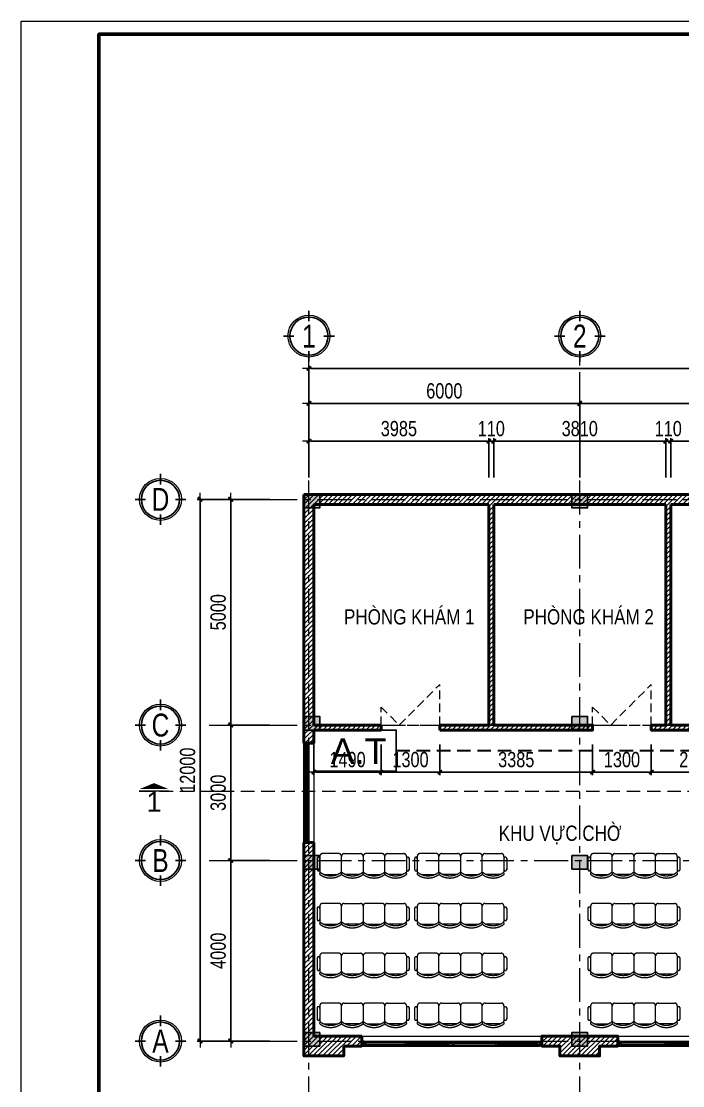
# Model space of a CAD drawing. Header units: millimetres. Extents: x 1109421 to 1726579, y -247837 to 144927.
# Drawn here: x 1636931 to 1651585, y -172402 to -148822 of the extents above; entities that cross this region are included whole.
import ezdxf
from ezdxf.enums import TextEntityAlignment as Align

# ---------------------------------------------------------------- set-up
doc = ezdxf.new("R2010")
doc.units = ezdxf.units.MM
doc.header["$LTSCALE"] = 600
doc.header["$MEASUREMENT"] = 0
for name, pattern in [('00_Hidden', [2.4, 1.6, -0.8]), ('CENTER', [2, 1.25, -0.25, 0.25, -0.25]), ('DASHED', [0.75, 0.5, -0.25]), ('HIDDEN', [0.375, 0.25, -0.125])]:
    doc.linetypes.add(name, pattern=pattern)
doc.layers.get('0').update_dxf_attribs({"lineweight": 0})
doc.layers.get('Defpoints').update_dxf_attribs({"lineweight": 0})
for name, color, linetype, lineweight in [('0.15_Cua', 144, 'Continuous', 15), ('cat1', 30, 'Continuous', 50), ('cat2', 22, 'Continuous', 30), ('dim', 144, 'Continuous', 13), ('hatch1', 136, 'Continuous', 9), ('Khungten_LCDI', 7, 'Continuous', 25), ('LC ISO', 153, 'Continuous', 13), ('LC Khac', 4, 'Continuous', 9), ('LC MANH DUT', 35, 'HIDDEN', 5), ('LC Text1', 3, 'Continuous', 20), ('LC Text2', 7, 'Continuous', 25), ('Noi that', 35, 'Continuous', 9), ('PCCC-ATTOMAT', 3, 'Continuous', 30), ('PCCC-BAO CHAY - DAY', 3, 'DASHED', 35), ('thay1', 63, 'Continuous', 18), ('truc', 76, 'CENTER', 9)]:
    doc.layers.add(name, color=color, linetype=linetype, lineweight=lineweight)
doc.styles.add('chu theo TCVN', font='arial.ttf')
doc.styles.add('EG 1', font='VHAVANB.TTF')
doc.styles.add('HOATBIF', font='hoatbif.shx', dxfattribs={"width": 0.8})
doc.styles.add('Khungten', font='VHAVAN.TTF', dxfattribs={"width": 0.9, "height": 5000})
doc.styles.add('LC 1', font='VHAVANB.TTF')
doc.styles.add('T2', font='VHARIAL.TTF', dxfattribs={"width": 0.8})
doc.styles.add('Tahoma', font='tahoma.ttf')
doc.styles.add('Title', font='VHBLACK.TTF')
doc.dimstyles.new('1-135', dxfattribs={"dimscale": 135, "dimtxt": 2.5, "dimasz": 0.35, "dimexe": 0.5, "dimexo": 0, "dimgap": 0.8, "dimtad": 1, "dimdec": 0, "dimzin": 0, "dimdsep": 46, "dimtxsty": 'HOATBIF', "dimblk1": 'DOT', "dimblk2": 'DOT', "dimsah": 1, "dimcen": -1, "dimdle": 1, "dimclrd": 256, "dimclre": 256, "dimclrt": 4, "dimadec": 3, "dimazin": 2, "dimtfac": 0.333333, "dimtdec": 0, "dimtix": 1, "dimtmove": 2, "dimatfit": 3, "dimldrblk": 'DOT', "dimfxl": 1, "dimtvp": 0.833333, "dimtolj": 1, "dimtzin": 0, "dimarcsym": 0})

# ---------------------------------------------------------------- blocks, each defined once
blk = doc.blocks.new('ATTOMAT TANG')
at = {"layer": 'PCCC-ATTOMAT'}
blk.add_lwpolyline([(0, 2.88), (0, 0), (5.76, 0), (5.76, 2.88)], close=True, dxfattribs=at)
at = {"layer": 'PCCC-ATTOMAT', "style": 'chu theo TCVN'}
blk.add_text('A.T', height=1.8, dxfattribs=at).set_placement((1.179, 0.496))
blk = doc.blocks.new('A$Cb3b0a436')
at = {"layer": 'Defpoints', "color": 0, "lineweight": 0}
blk.add_lwpolyline([(6.98, 0), (6.98, 297), (426.98, 297), (426.98, 0)], close=True, dxfattribs=at)
at = {"layer": 'Khungten_LCDI', "color": 5, "lineweight": 60}
blk.add_lwpolyline([(18.98, 2), (18.98, 295), (424.98, 295), (424.98, 2)], close=True, dxfattribs=at)
at = {"color": 7, "style": 'Khungten', "width": 0.8}
for tag, p in [('REVISION', (413.97, 41.04)), ('NGAYHT', (414.44, 32.41))]:
    blk.add_attdef(tag, text='', height=2, dxfattribs=at).set_placement(p, align=Align.CENTER)
at = {"layer": 'LC Text1', "style": 'Title', "width": 1.485915}
for tag, p, p2 in [('TENBANVE1', (388.11, 59.64), (422.38, 59.64)), ('TENBANVE2', (388.11, 52.88), (422.38, 52.88))]:
    blk.add_attdef(tag, text='', height=2.5, dxfattribs=at).set_placement(p, p2, align=Align.FIT)
at = {"layer": 'LC Text1', "style": 'Title', "width": 0.7}
blk.add_attdef('SOBANVE', text='', height=2.5, dxfattribs=at).set_placement((414.6, 9.54), align=Align.CENTER)
blk = doc.blocks.new('dfdfdffđ')
at = {"layer": 'Noi that', "linetype": '00_Hidden'}
for p, q in [((954197, -6316), (954197, -6571)), ((954257, -6273), (954257, -6613)), ((954677, -6213), (954317, -6213)), ((954737, -6613), (954737, -6273)), ((954737, -6613), (954737, -6273)), ((954797, -6213), (955157, -6213)), ((955217, -6273), (955217, -6613)), ((955217, -6273), (955217, -6613)), ((955637, -6213), (955277, -6213)), ((955697, -6613), (955697, -6273)), ((955697, -6613), (955697, -6273)), ((955757, -6213), (956117, -6213)), ((956177, -6273), (956177, -6613)), ((956237, -6316), (956237, -6571)), ((954348, -6673), (954646, -6673)), ((955126, -6673), (954828, -6673)), ((955308, -6673), (955606, -6673)), ((956086, -6673), (955788, -6673))]:
    blk.add_line(p, q, dxfattribs=at)
for centre, radius, start, end in [((954227, -6324), 31.2, 343.7398, 196.2602), ((954317, -6273), 60, 90, 180), ((954677, -6273), 60, 0, 90), ((954797, -6273), 60, 90, 180), ((955157, -6273), 60, 0, 90), ((955277, -6273), 60, 90, 180), ((955637, -6273), 60, 0, 90), ((955757, -6273), 60, 90, 180), ((956117, -6273), 60, 0, 90), ((956207, -6324), 31.2, 343.7398, 196.2602), ((954227, -6562), 31.2, 163.7398, 16.2602), ((956207, -6562), 31.2, 163.7398, 16.2602), ((954275, -6660), 21.9, 57.9726, 216.6901), ((954317, -6613), 60, 180, 207.5844), ((954497, -6353), 400, 233.1301, 306.8699), ((954497, -6310), 393, 237.5758, 302.4242), ((954720, -6660), 21.9, 323.3099, 122.0274), ((954677, -6613), 60, 332.4156, 0), ((954755, -6660), 21.9, 57.9726, 216.6901), ((954797, -6613), 60, 180, 207.5844), ((954977, -6353), 400, 233.1301, 306.8699), ((954977, -6310), 393, 237.5758, 302.4242), ((955200, -6660), 21.9, 323.3099, 122.0274), ((955157, -6613), 60, 332.4156, 0), ((955235, -6660), 21.9, 57.9726, 216.6901), ((955277, -6613), 60, 180, 207.5844), ((955457, -6353), 400, 233.1301, 306.8699), ((955457, -6310), 393, 237.5758, 302.4242), ((955680, -6660), 21.9, 323.3099, 122.0274), ((955637, -6613), 60, 332.4156, 0), ((955715, -6660), 21.9, 57.9726, 216.6901), ((955757, -6613), 60, 180, 207.5844), ((955937, -6353), 400, 233.1301, 306.8699), ((955937, -6310), 393, 237.5758, 302.4242), ((956160, -6660), 21.9, 323.3099, 122.0274), ((956117, -6613), 60, 332.4156, 0)]:
    blk.add_arc(centre, radius, start, end, dxfattribs=at)
blk = doc.blocks.new('DOT')
at = {"layer": 'dim'}
for p, q in [((-3, 0), (3, 0)), ((-1, -1), (1, 1))]:
    blk.add_line(p, q, dxfattribs=at)
blk.add_lwpolyline([(0.5, 1), (-1, -0.5), (-0.5, -1), (1, 0.5)], close=True, dxfattribs=at)
blk = doc.blocks.new('*D1812')
at = {"layer": 'Defpoints', "color": 0, "transparency": 16777216}
for p in [(1641570, -167413), (1642435, -167413), (1642435, -171413)]:
    blk.add_point(p, dxfattribs=at)
at = {"layer": 'dim', "lineweight": -2, "transparency": 16777216}
for p, q in [((1642435, -167413), (1641503, -167413)), ((1641570, -171365), (1641570, -167460)), ((1642435, -171413), (1641503, -171413))]:
    blk.add_line(p, q, dxfattribs=at)
at = {"layer": 'dim', "lineweight": -2, "transparency": 16777216, "xscale": 47.25, "yscale": 47.25, "zscale": 47.25}
for p, rotation in [((1641570, -167413), 90), ((1641570, -171413), 270)]:
    blk.add_blockref('DOT', p, dxfattribs=dict(at, rotation=rotation))
at = {"layer": 'dim', "color": 4, "transparency": 16777216, "insert": (1641294, -169413), "char_height": 337.5, "attachment_point": 5, "rotation": 90, "style": 'HOATBIF'}
blk.add_mtext('\\A1;4000', dxfattribs=at)
blk = doc.blocks.new('_Dot')
at = {"color": 0, "linetype": 'ByBlock', "lineweight": -2}
blk.add_line((-0.5, 0), (-1, 0), dxfattribs=at)
at = {"color": 0, "linetype": 'ByBlock', "const_width": 0.5}
blk.add_lwpolyline([(-0.25, 0, 1), (0.25, 0, 1)], format="xyb", close=True, dxfattribs=at)
blk = doc.blocks.new('*D1813')
at = {"layer": 'Defpoints', "color": 0, "transparency": 16777216}
for p in [(1640893, -159413), (1642435, -159413), (1642435, -171413)]:
    blk.add_point(p, dxfattribs=at)
at = {"layer": 'dim', "lineweight": -2, "transparency": 16777216}
for p, q in [((1642435, -159413), (1640825, -159413)), ((1640893, -171365), (1640893, -159460)), ((1642435, -171413), (1640825, -171413))]:
    blk.add_line(p, q, dxfattribs=at)
at = {"layer": 'dim', "lineweight": -2, "transparency": 16777216, "xscale": 47.25, "yscale": 47.25, "zscale": 47.25}
for p, rotation in [((1640893, -159413), 90), ((1640893, -171413), 270)]:
    blk.add_blockref('DOT', p, dxfattribs=dict(at, rotation=rotation))
at = {"layer": 'dim', "color": 4, "transparency": 16777216, "insert": (1640616, -165413), "char_height": 337.5, "attachment_point": 5, "rotation": 90, "style": 'HOATBIF'}
blk.add_mtext('\\A1;12000', dxfattribs=at)
blk = doc.blocks.new('KyHieu TrucDinhVi')
at = {"color": 7, "lineweight": 30}
for p, q in [((0, 2.36), (0, 4)), ((-2.36, 0), (-4, 0)), ((2.36, 0), (4, 0)), ((0, -2.36), (0, -4))]:
    blk.add_line(p, q, dxfattribs=at)
blk.add_circle((0, 0), 3.3)
blk.add_circle((0, 0), 3, dxfattribs=at)
at = {"ltscale": 20, "style": 'Tahoma'}
blk.add_attdef('AA', text='', height=3, dxfattribs=at).set_placement((0, 0), align=Align.MIDDLE_CENTER)
blk = doc.blocks.new('*D1814')
at = {"layer": 'Defpoints', "color": 0, "transparency": 16777216}
for p in [(1641570, -164413), (1642435, -164413), (1642435, -167413)]:
    blk.add_point(p, dxfattribs=at)
at = {"layer": 'dim', "lineweight": -2, "transparency": 16777216}
for p, q in [((1642435, -164413), (1641503, -164413)), ((1641570, -167365), (1641570, -164460)), ((1642435, -167413), (1641503, -167413))]:
    blk.add_line(p, q, dxfattribs=at)
at = {"layer": 'dim', "lineweight": -2, "transparency": 16777216, "xscale": 47.25, "yscale": 47.25, "zscale": 47.25}
for p, rotation in [((1641570, -164413), 90), ((1641570, -167413), 270)]:
    blk.add_blockref('DOT', p, dxfattribs=dict(at, rotation=rotation))
at = {"layer": 'dim', "color": 4, "transparency": 16777216, "insert": (1641294, -165913), "char_height": 337.5, "attachment_point": 5, "rotation": 90, "style": 'HOATBIF'}
blk.add_mtext('\\A1;3000', dxfattribs=at)
blk = doc.blocks.new('*D1815')
at = {"layer": 'Defpoints', "color": 0, "transparency": 16777216}
for p in [(1641570, -159413), (1642435, -159413), (1642435, -164413)]:
    blk.add_point(p, dxfattribs=at)
at = {"layer": 'dim', "lineweight": -2, "transparency": 16777216}
for p, q in [((1642435, -159413), (1641503, -159413)), ((1641570, -164365), (1641570, -159460)), ((1642435, -164413), (1641503, -164413))]:
    blk.add_line(p, q, dxfattribs=at)
at = {"layer": 'dim', "lineweight": -2, "transparency": 16777216, "xscale": 47.25, "yscale": 47.25, "zscale": 47.25}
for p, rotation in [((1641570, -159413), 90), ((1641570, -164413), 270)]:
    blk.add_blockref('DOT', p, dxfattribs=dict(at, rotation=rotation))
at = {"layer": 'dim', "color": 4, "transparency": 16777216, "insert": (1641294, -161913), "char_height": 337.5, "attachment_point": 5, "rotation": 90, "style": 'HOATBIF'}
blk.add_mtext('\\A1;5000', dxfattribs=at)
blk = doc.blocks.new('cat11')
at = {"layer": 'LC Khac', "color": 1, "ltscale": 2}
blk.add_line((0, 0), (0, 485), dxfattribs=at)
blk.add_lwpolyline([(-134, 243, 0, 471, 0), (-37, 243, 275, 275, 0)], format="xyseb", dxfattribs=at)
at = {"ltscale": 2, "style": 'LC 1'}
blk.add_attdef('A', text='', height=330, dxfattribs=at).set_placement((179, 243), align=Align.MIDDLE_CENTER)
blk = doc.blocks.new('*U603')
for p, q in [((50, 0), (3940, 0)), ((50, -110), (3940, -110)), ((95, -20), (968, -20)), ((1028, -50), (1935, -50)), ((1028, -80), (1935, -80)), ((2963, -50), (2055, -50)), ((2963, -80), (2055, -80)), ((3895, -20), (3023, -20)), ((3895, -50), (3023, -50))]:
    blk.add_line(p, q)
at = {"color": 8, "lineweight": 5}
for p, q in [((50, -20), (3940, -20)), ((3940, -80), (50, -80)), ((95, -30), (968, -30)), ((95, -40), (968, -40)), ((95, -50), (968, -50)), ((1028, -60), (1935, -60)), ((1028, -70), (1935, -70)), ((2963, -60), (2055, -60)), ((2963, -70), (2055, -70)), ((3895, -30), (3023, -30)), ((3895, -40), (3023, -40))]:
    blk.add_line(p, q, dxfattribs=at)
for points in [[(50, -20), (35, -20), (35, -80), (50, -80), (50, -110), (0, -110), (0, 0), (0, 0), (0, 0), (50, 0), (50, -20), (35, -20)], [(3940, -20), (3955, -20), (3955, -80), (3940, -80), (3940, -110), (3990, -110), (3990, 0), (3990, 0), (3990, 0), (3940, 0), (3940, -20), (3955, -20)], [(95, -40), (95, -50), (35, -50), (35, -20), (95, -20), (95, -30), (85, -30), (85, -40), (95, -40)], [(968, -40), (968, -50), (1028, -50), (1028, -20), (968, -20), (968, -30), (978, -30), (978, -40), (968, -40)], [(1028, -70), (1028, -80), (968, -80), (968, -50), (1028, -50), (1028, -60), (1018, -60), (1018, -70), (1028, -70)], [(968, -50), (968, -80), (983, -80)], [(1935, -70), (1935, -80), (1995, -80), (1995, -50), (1935, -50), (1935, -60), (1945, -60), (1945, -70), (1935, -70)], [(1995, -50), (1995, -80), (1980, -80)], [(1995, -50), (1995, -80), (2010, -80)], [(2055, -70), (2055, -80), (1995, -80), (1995, -50), (2055, -50), (2055, -60), (2045, -60), (2045, -70), (2055, -70)], [(3023, -40), (3023, -50), (2963, -50), (2963, -20), (3023, -20), (3023, -30), (3013, -30), (3013, -40), (3023, -40)], [(2963, -70), (2963, -80), (3023, -80), (3023, -50), (2963, -50), (2963, -60), (2973, -60), (2973, -70), (2963, -70)], [(3023, -50), (3023, -80), (3008, -80)], [(3895, -40), (3895, -50), (3955, -50), (3955, -20), (3895, -20), (3895, -30), (3905, -30), (3905, -40), (3895, -40)]]:
    blk.add_lwpolyline(points)
for centre, start, end in [((94, -32), 14.2151, 83.5658), ((94, -38), 276.4342, 345.7849), ((968, -32), 96.4342, 165.7849), ((968, -38), 194.2151, 263.5658), ((1027, -62), 14.2151, 83.5658), ((1027, -68), 276.4342, 345.7849), ((1936, -62), 96.4342, 165.7849), ((1936, -68), 194.2151, 263.5658), ((2054, -62), 14.2151, 83.5658), ((2054, -68), 276.4342, 345.7849), ((2963, -62), 96.4342, 165.7849), ((2963, -68), 194.2151, 263.5658), ((3022, -32), 14.2151, 83.5658), ((3022, -38), 276.4342, 345.7849), ((3896, -32), 96.4342, 165.7849), ((3896, -38), 194.2151, 263.5658)]:
    blk.add_arc(centre, 8.25, start, end, dxfattribs=at)
blk = doc.blocks.new('*U604')
for p, q in [((50, 0), (4270, 0)), ((50, -110), (4270, -110)), ((95, -20), (1050, -20)), ((1110, -50), (2100, -50)), ((1110, -80), (2100, -80)), ((3210, -50), (2220, -50)), ((3210, -80), (2220, -80)), ((4225, -20), (3270, -20)), ((4225, -50), (3270, -50))]:
    blk.add_line(p, q)
at = {"color": 8, "lineweight": 5}
for p, q in [((50, -20), (4270, -20)), ((4270, -80), (50, -80)), ((95, -30), (1050, -30)), ((95, -40), (1050, -40)), ((95, -50), (1050, -50)), ((1110, -60), (2100, -60)), ((1110, -70), (2100, -70)), ((3210, -60), (2220, -60)), ((3210, -70), (2220, -70)), ((4225, -30), (3270, -30)), ((4225, -40), (3270, -40))]:
    blk.add_line(p, q, dxfattribs=at)
for points in [[(50, -20), (35, -20), (35, -80), (50, -80), (50, -110), (0, -110), (0, 0), (0, 0), (0, 0), (50, 0), (50, -20), (35, -20)], [(4270, -20), (4285, -20), (4285, -80), (4270, -80), (4270, -110), (4320, -110), (4320, 0), (4320, 0), (4320, 0), (4270, 0), (4270, -20), (4285, -20)], [(95, -40), (95, -50), (35, -50), (35, -20), (95, -20), (95, -30), (85, -30), (85, -40), (95, -40)], [(1050, -40), (1050, -50), (1110, -50), (1110, -20), (1050, -20), (1050, -30), (1060, -30), (1060, -40), (1050, -40)], [(1110, -70), (1110, -80), (1050, -80), (1050, -50), (1110, -50), (1110, -60), (1100, -60), (1100, -70), (1110, -70)], [(1050, -50), (1050, -80), (1065, -80)], [(2100, -70), (2100, -80), (2160, -80), (2160, -50), (2100, -50), (2100, -60), (2110, -60), (2110, -70), (2100, -70)], [(2160, -50), (2160, -80), (2145, -80)], [(2160, -50), (2160, -80), (2175, -80)], [(2220, -70), (2220, -80), (2160, -80), (2160, -50), (2220, -50), (2220, -60), (2210, -60), (2210, -70), (2220, -70)], [(3270, -40), (3270, -50), (3210, -50), (3210, -20), (3270, -20), (3270, -30), (3260, -30), (3260, -40), (3270, -40)], [(3210, -70), (3210, -80), (3270, -80), (3270, -50), (3210, -50), (3210, -60), (3220, -60), (3220, -70), (3210, -70)], [(3270, -50), (3270, -80), (3255, -80)], [(4225, -40), (4225, -50), (4285, -50), (4285, -20), (4225, -20), (4225, -30), (4235, -30), (4235, -40), (4225, -40)]]:
    blk.add_lwpolyline(points)
for centre, start, end in [((94, -32), 14.2151, 83.5658), ((94, -38), 276.4342, 345.7849), ((1051, -32), 96.4342, 165.7849), ((1051, -38), 194.2151, 263.5658), ((1109, -62), 14.2151, 83.5658), ((1109, -68), 276.4342, 345.7849), ((2101, -62), 96.4342, 165.7849), ((2101, -68), 194.2151, 263.5658), ((2219, -62), 14.2151, 83.5658), ((2219, -68), 276.4342, 345.7849), ((3211, -62), 96.4342, 165.7849), ((3211, -68), 194.2151, 263.5658), ((3269, -32), 14.2151, 83.5658), ((3269, -38), 276.4342, 345.7849), ((4226, -32), 96.4342, 165.7849), ((4226, -38), 194.2151, 263.5658)]:
    blk.add_arc(centre, 8.25, start, end, dxfattribs=at)
blk = doc.blocks.new('*D1830')
at = {"layer": 'Defpoints', "color": 0, "transparency": 16777216}
for p in [(1649304, -157288), (1643304, -158926), (1649304, -158926)]:
    blk.add_point(p, dxfattribs=at)
at = {"layer": 'dim', "lineweight": -2, "transparency": 16777216}
for p, q in [((1643304, -158926), (1643304, -157221)), ((1649304, -158926), (1649304, -157221)), ((1643351, -157288), (1649257, -157288))]:
    blk.add_line(p, q, dxfattribs=at)
at = {"layer": 'dim', "lineweight": -2, "transparency": 16777216, "xscale": 47.25, "yscale": 47.25, "zscale": 47.25, "rotation": 180}
blk.add_blockref('DOT', (1643304, -157288), dxfattribs=at)
at = {"layer": 'dim', "lineweight": -2, "transparency": 16777216, "xscale": 47.25, "yscale": 47.25, "zscale": 47.25}
blk.add_blockref('DOT', (1649304, -157288), dxfattribs=at)
at = {"layer": 'dim', "color": 4, "transparency": 16777216, "insert": (1646304, -157011), "char_height": 337.5, "attachment_point": 5, "style": 'HOATBIF'}
blk.add_mtext('\\A1;6000', dxfattribs=at)
blk = doc.blocks.new('*D1831')
at = {"layer": 'Defpoints', "color": 0, "transparency": 16777216}
for p in [(1655304, -157288), (1649304, -158926), (1655304, -158926)]:
    blk.add_point(p, dxfattribs=at)
at = {"layer": 'dim', "lineweight": -2, "transparency": 16777216}
for p, q in [((1649304, -158926), (1649304, -157221)), ((1655304, -158926), (1655304, -157221)), ((1649351, -157288), (1655257, -157288))]:
    blk.add_line(p, q, dxfattribs=at)
at = {"layer": 'dim', "lineweight": -2, "transparency": 16777216, "xscale": 47.25, "yscale": 47.25, "zscale": 47.25, "rotation": 180}
blk.add_blockref('DOT', (1649304, -157288), dxfattribs=at)
at = {"layer": 'dim', "lineweight": -2, "transparency": 16777216, "xscale": 47.25, "yscale": 47.25, "zscale": 47.25}
blk.add_blockref('DOT', (1655304, -157288), dxfattribs=at)
at = {"layer": 'dim', "color": 4, "transparency": 16777216, "insert": (1652304, -157011), "char_height": 337.5, "attachment_point": 5, "style": 'HOATBIF'}
blk.add_mtext('\\A1;6000', dxfattribs=at)
blk = doc.blocks.new('*D1852')
at = {"layer": 'Defpoints', "color": 0, "transparency": 16777216}
for p in [(1651319, -158124), (1651319, -158926), (1655194, -158926)]:
    blk.add_point(p, dxfattribs=at)
at = {"layer": 'dim', "lineweight": -2, "transparency": 16777216}
for p, q in [((1651319, -158926), (1651319, -158056)), ((1655147, -158124), (1651366, -158124)), ((1655194, -158926), (1655194, -158056))]:
    blk.add_line(p, q, dxfattribs=at)
at = {"layer": 'dim', "lineweight": -2, "transparency": 16777216, "xscale": 47.25, "yscale": 47.25, "zscale": 47.25, "rotation": 180}
blk.add_blockref('DOT', (1651319, -158124), dxfattribs=at)
at = {"layer": 'dim', "lineweight": -2, "transparency": 16777216, "xscale": 47.25, "yscale": 47.25, "zscale": 47.25}
blk.add_blockref('DOT', (1655194, -158124), dxfattribs=at)
at = {"layer": 'dim', "color": 4, "transparency": 16777216, "insert": (1653257, -157847), "char_height": 337.5, "attachment_point": 5, "style": 'HOATBIF'}
blk.add_mtext('\\A1;3875', dxfattribs=at)
blk = doc.blocks.new('*D1853')
at = {"layer": 'Defpoints', "color": 0, "transparency": 16777216}
for p in [(1651209, -158124), (1651209, -158926), (1651319, -158926)]:
    blk.add_point(p, dxfattribs=at)
at = {"layer": 'dim', "lineweight": -2, "transparency": 16777216}
for p, q in [((1651162, -158124), (1651115, -158124)), ((1651209, -158926), (1651209, -158056)), ((1651319, -158124), (1651209, -158124)), ((1651319, -158926), (1651319, -158056)), ((1651366, -158124), (1651414, -158124))]:
    blk.add_line(p, q, dxfattribs=at)
at = {"layer": 'dim', "lineweight": -2, "transparency": 16777216, "xscale": 47.25, "yscale": 47.25, "zscale": 47.25}
blk.add_blockref('DOT', (1651209, -158124), dxfattribs=at)
at = {"layer": 'dim', "lineweight": -2, "transparency": 16777216, "xscale": 47.25, "yscale": 47.25, "zscale": 47.25, "rotation": 180}
blk.add_blockref('DOT', (1651319, -158124), dxfattribs=at)
at = {"layer": 'dim', "color": 4, "transparency": 16777216, "insert": (1651264, -157847), "char_height": 337.5, "attachment_point": 5, "style": 'HOATBIF'}
blk.add_mtext('\\A1;110', dxfattribs=at)
blk = doc.blocks.new('*D1854')
at = {"layer": 'Defpoints', "color": 0, "transparency": 16777216}
for p in [(1647399, -158124), (1647399, -158926), (1651209, -158926)]:
    blk.add_point(p, dxfattribs=at)
at = {"layer": 'dim', "lineweight": -2, "transparency": 16777216}
for p, q in [((1647399, -158926), (1647399, -158056)), ((1651162, -158124), (1647446, -158124)), ((1651209, -158926), (1651209, -158056))]:
    blk.add_line(p, q, dxfattribs=at)
at = {"layer": 'dim', "lineweight": -2, "transparency": 16777216, "xscale": 47.25, "yscale": 47.25, "zscale": 47.25, "rotation": 180}
blk.add_blockref('DOT', (1647399, -158124), dxfattribs=at)
at = {"layer": 'dim', "lineweight": -2, "transparency": 16777216, "xscale": 47.25, "yscale": 47.25, "zscale": 47.25}
blk.add_blockref('DOT', (1651209, -158124), dxfattribs=at)
at = {"layer": 'dim', "color": 4, "transparency": 16777216, "insert": (1649304, -157847), "char_height": 337.5, "attachment_point": 5, "style": 'HOATBIF'}
blk.add_mtext('\\A1;3810', dxfattribs=at)
blk = doc.blocks.new('*D1855')
at = {"layer": 'Defpoints', "color": 0, "transparency": 16777216}
for p in [(1647289, -158124), (1647289, -158926), (1647399, -158926)]:
    blk.add_point(p, dxfattribs=at)
at = {"layer": 'dim', "lineweight": -2, "transparency": 16777216}
for p, q in [((1647242, -158124), (1647195, -158124)), ((1647289, -158926), (1647289, -158056)), ((1647399, -158124), (1647289, -158124)), ((1647399, -158926), (1647399, -158056)), ((1647446, -158124), (1647494, -158124))]:
    blk.add_line(p, q, dxfattribs=at)
at = {"layer": 'dim', "lineweight": -2, "transparency": 16777216, "xscale": 47.25, "yscale": 47.25, "zscale": 47.25}
blk.add_blockref('DOT', (1647289, -158124), dxfattribs=at)
at = {"layer": 'dim', "lineweight": -2, "transparency": 16777216, "xscale": 47.25, "yscale": 47.25, "zscale": 47.25, "rotation": 180}
blk.add_blockref('DOT', (1647399, -158124), dxfattribs=at)
at = {"layer": 'dim', "color": 4, "transparency": 16777216, "insert": (1647344, -157847), "char_height": 337.5, "attachment_point": 5, "style": 'HOATBIF'}
blk.add_mtext('\\A1;110', dxfattribs=at)
blk = doc.blocks.new('*D1856')
at = {"layer": 'Defpoints', "color": 0, "transparency": 16777216}
for p in [(1643304, -158124), (1643304, -158926), (1647289, -158926)]:
    blk.add_point(p, dxfattribs=at)
at = {"layer": 'dim', "lineweight": -2, "transparency": 16777216}
for p, q in [((1643304, -158926), (1643304, -158056)), ((1647242, -158124), (1643351, -158124)), ((1647289, -158926), (1647289, -158056))]:
    blk.add_line(p, q, dxfattribs=at)
at = {"layer": 'dim', "lineweight": -2, "transparency": 16777216, "xscale": 47.25, "yscale": 47.25, "zscale": 47.25, "rotation": 180}
blk.add_blockref('DOT', (1643304, -158124), dxfattribs=at)
at = {"layer": 'dim', "lineweight": -2, "transparency": 16777216, "xscale": 47.25, "yscale": 47.25, "zscale": 47.25}
blk.add_blockref('DOT', (1647289, -158124), dxfattribs=at)
at = {"layer": 'dim', "color": 4, "transparency": 16777216, "insert": (1645297, -157847), "char_height": 337.5, "attachment_point": 5, "style": 'HOATBIF'}
blk.add_mtext('\\A1;3985', dxfattribs=at)
blk = doc.blocks.new('*D1857')
at = {"layer": 'Defpoints', "color": 0, "transparency": 16777216}
for p in [(1643414, -164844), (1644904, -164844), (1644904, -165456)]:
    blk.add_point(p, dxfattribs=at)
at = {"layer": 'dim', "lineweight": -2, "transparency": 16777216}
for p, q in [((1643414, -164844), (1643414, -165523)), ((1644904, -164844), (1644904, -165523)), ((1643461, -165456), (1644857, -165456))]:
    blk.add_line(p, q, dxfattribs=at)
at = {"layer": 'dim', "lineweight": -2, "transparency": 16777216, "xscale": 47.25, "yscale": 47.25, "zscale": 47.25, "rotation": 180}
blk.add_blockref('DOT', (1643414, -165456), dxfattribs=at)
at = {"layer": 'dim', "lineweight": -2, "transparency": 16777216, "xscale": 47.25, "yscale": 47.25, "zscale": 47.25}
blk.add_blockref('DOT', (1644904, -165456), dxfattribs=at)
at = {"layer": 'dim', "color": 4, "transparency": 16777216, "insert": (1644159, -165179), "char_height": 337.5, "attachment_point": 5, "style": 'HOATBIF'}
blk.add_mtext('\\A1;1490', dxfattribs=at)
blk = doc.blocks.new('*D1858')
at = {"layer": 'Defpoints', "color": 0, "transparency": 16777216}
for p in [(1644904, -164844), (1646204, -164844), (1646204, -165456)]:
    blk.add_point(p, dxfattribs=at)
at = {"layer": 'dim', "lineweight": -2, "transparency": 16777216}
for p, q in [((1644904, -164844), (1644904, -165523)), ((1646204, -164844), (1646204, -165523)), ((1644951, -165456), (1646157, -165456))]:
    blk.add_line(p, q, dxfattribs=at)
at = {"layer": 'dim', "lineweight": -2, "transparency": 16777216, "xscale": 47.25, "yscale": 47.25, "zscale": 47.25, "rotation": 180}
blk.add_blockref('DOT', (1644904, -165456), dxfattribs=at)
at = {"layer": 'dim', "lineweight": -2, "transparency": 16777216, "xscale": 47.25, "yscale": 47.25, "zscale": 47.25}
blk.add_blockref('DOT', (1646204, -165456), dxfattribs=at)
at = {"layer": 'dim', "color": 4, "transparency": 16777216, "insert": (1645554, -165179), "char_height": 337.5, "attachment_point": 5, "style": 'HOATBIF'}
blk.add_mtext('\\A1;1300', dxfattribs=at)
blk = doc.blocks.new('*D1859')
at = {"layer": 'Defpoints', "color": 0, "transparency": 16777216}
for p in [(1646204, -164844), (1649589, -164844), (1649589, -165456)]:
    blk.add_point(p, dxfattribs=at)
at = {"layer": 'dim', "lineweight": -2, "transparency": 16777216}
for p, q in [((1646204, -164844), (1646204, -165523)), ((1649589, -164844), (1649589, -165523)), ((1646251, -165456), (1649542, -165456))]:
    blk.add_line(p, q, dxfattribs=at)
at = {"layer": 'dim', "lineweight": -2, "transparency": 16777216, "xscale": 47.25, "yscale": 47.25, "zscale": 47.25, "rotation": 180}
blk.add_blockref('DOT', (1646204, -165456), dxfattribs=at)
at = {"layer": 'dim', "lineweight": -2, "transparency": 16777216, "xscale": 47.25, "yscale": 47.25, "zscale": 47.25}
blk.add_blockref('DOT', (1649589, -165456), dxfattribs=at)
at = {"layer": 'dim', "color": 4, "transparency": 16777216, "insert": (1647897, -165179), "char_height": 337.5, "attachment_point": 5, "style": 'HOATBIF'}
blk.add_mtext('\\A1;3385', dxfattribs=at)
blk = doc.blocks.new('*D1860')
at = {"layer": 'Defpoints', "color": 0, "transparency": 16777216}
for p in [(1649589, -164844), (1650889, -164844), (1650889, -165456)]:
    blk.add_point(p, dxfattribs=at)
at = {"layer": 'dim', "lineweight": -2, "transparency": 16777216}
for p, q in [((1649589, -164844), (1649589, -165523)), ((1650889, -164844), (1650889, -165523)), ((1649636, -165456), (1650842, -165456))]:
    blk.add_line(p, q, dxfattribs=at)
at = {"layer": 'dim', "lineweight": -2, "transparency": 16777216, "xscale": 47.25, "yscale": 47.25, "zscale": 47.25, "rotation": 180}
blk.add_blockref('DOT', (1649589, -165456), dxfattribs=at)
at = {"layer": 'dim', "lineweight": -2, "transparency": 16777216, "xscale": 47.25, "yscale": 47.25, "zscale": 47.25}
blk.add_blockref('DOT', (1650889, -165456), dxfattribs=at)
at = {"layer": 'dim', "color": 4, "transparency": 16777216, "insert": (1650239, -165179), "char_height": 337.5, "attachment_point": 5, "style": 'HOATBIF'}
blk.add_mtext('\\A1;1300', dxfattribs=at)
blk = doc.blocks.new('*D1861')
at = {"layer": 'Defpoints', "color": 0, "transparency": 16777216}
for p in [(1650889, -164844), (1652929, -164844), (1652929, -165456)]:
    blk.add_point(p, dxfattribs=at)
at = {"layer": 'dim', "lineweight": -2, "transparency": 16777216}
for p, q in [((1650889, -164844), (1650889, -165523)), ((1652929, -164844), (1652929, -165523)), ((1650936, -165456), (1652882, -165456))]:
    blk.add_line(p, q, dxfattribs=at)
at = {"layer": 'dim', "lineweight": -2, "transparency": 16777216, "xscale": 47.25, "yscale": 47.25, "zscale": 47.25, "rotation": 180}
blk.add_blockref('DOT', (1650889, -165456), dxfattribs=at)
at = {"layer": 'dim', "lineweight": -2, "transparency": 16777216, "xscale": 47.25, "yscale": 47.25, "zscale": 47.25}
blk.add_blockref('DOT', (1652929, -165456), dxfattribs=at)
at = {"layer": 'dim', "color": 4, "transparency": 16777216, "insert": (1651909, -165179), "char_height": 337.5, "attachment_point": 5, "style": 'HOATBIF'}
blk.add_mtext('\\A1;2040', dxfattribs=at)
blk = doc.blocks.new('*D1881')
at = {"layer": 'Defpoints', "color": 0, "transparency": 16777216}
for p in [(1685104, -156513), (1643304, -158926), (1685104, -158926)]:
    blk.add_point(p, dxfattribs=at)
at = {"layer": 'dim', "lineweight": -2, "transparency": 16777216}
for p, q in [((1643304, -158926), (1643304, -156446)), ((1643351, -156513), (1685057, -156513)), ((1685104, -158926), (1685104, -156446))]:
    blk.add_line(p, q, dxfattribs=at)
at = {"layer": 'dim', "lineweight": -2, "transparency": 16777216, "xscale": 47.25, "yscale": 47.25, "zscale": 47.25, "rotation": 180}
blk.add_blockref('DOT', (1643304, -156513), dxfattribs=at)
at = {"layer": 'dim', "lineweight": -2, "transparency": 16777216, "xscale": 47.25, "yscale": 47.25, "zscale": 47.25}
blk.add_blockref('DOT', (1685104, -156513), dxfattribs=at)
at = {"layer": 'dim', "color": 4, "transparency": 16777216, "insert": (1665254, -156237), "char_height": 337.5, "attachment_point": 5, "style": 'HOATBIF'}
blk.add_mtext('\\A1;41800', dxfattribs=at)
blk = doc.blocks.new('*U592')
for p, q in [((50, 0), (2151, 0)), ((50, -110), (2151, -110)), ((95, -20), (520, -20)), ((580, -50), (1040, -50)), ((580, -80), (1040, -80)), ((1621, -50), (1160, -50)), ((1621, -80), (1160, -80)), ((2106, -20), (1681, -20)), ((2106, -50), (1681, -50))]:
    blk.add_line(p, q)
at = {"color": 8, "lineweight": 5}
for p, q in [((50, -20), (2151, -20)), ((2151, -80), (50, -80)), ((95, -30), (520, -30)), ((95, -40), (520, -40)), ((95, -50), (520, -50)), ((580, -60), (1040, -60)), ((580, -70), (1040, -70)), ((1621, -60), (1160, -60)), ((1621, -70), (1160, -70)), ((2106, -30), (1681, -30)), ((2106, -40), (1681, -40))]:
    blk.add_line(p, q, dxfattribs=at)
for points in [[(50, -20), (35, -20), (35, -80), (50, -80), (50, -110), (0, -110), (0, 0), (0, 0), (0, 0), (50, 0), (50, -20), (35, -20)], [(2151, -20), (2166, -20), (2166, -80), (2151, -80), (2151, -110), (2201, -110), (2201, 0), (2201, 0), (2201, 0), (2151, 0), (2151, -20), (2166, -20)], [(95, -40), (95, -50), (35, -50), (35, -20), (95, -20), (95, -30), (85, -30), (85, -40), (95, -40)], [(520, -40), (520, -50), (580, -50), (580, -20), (520, -20), (520, -30), (530, -30), (530, -40), (520, -40)], [(580, -70), (580, -80), (520, -80), (520, -50), (580, -50), (580, -60), (570, -60), (570, -70), (580, -70)], [(520, -50), (520, -80), (535, -80)], [(1040, -70), (1040, -80), (1100, -80), (1100, -50), (1040, -50), (1040, -60), (1050, -60), (1050, -70), (1040, -70)], [(1100, -50), (1100, -80), (1085, -80)], [(1100, -50), (1100, -80), (1115, -80)], [(1160, -70), (1160, -80), (1100, -80), (1100, -50), (1160, -50), (1160, -60), (1150, -60), (1150, -70), (1160, -70)], [(1681, -40), (1681, -50), (1621, -50), (1621, -20), (1681, -20), (1681, -30), (1671, -30), (1671, -40), (1681, -40)], [(1621, -70), (1621, -80), (1681, -80), (1681, -50), (1621, -50), (1621, -60), (1631, -60), (1631, -70), (1621, -70)], [(1681, -50), (1681, -80), (1666, -80)], [(2106, -40), (2106, -50), (2166, -50), (2166, -20), (2106, -20), (2106, -30), (2116, -30), (2116, -40), (2106, -40)]]:
    blk.add_lwpolyline(points)
for centre, start, end in [((94, -32), 14.2151, 83.5658), ((94, -38), 276.4342, 345.7849), ((521, -32), 96.4342, 165.7849), ((521, -38), 194.2151, 263.5658), ((579, -62), 14.2151, 83.5658), ((579, -68), 276.4342, 345.7849), ((1041, -62), 96.4342, 165.7849), ((1041, -68), 194.2151, 263.5658), ((1160, -62), 14.2151, 83.5658), ((1160, -68), 276.4342, 345.7849), ((1622, -62), 96.4342, 165.7849), ((1622, -68), 194.2151, 263.5658), ((1680, -32), 14.2151, 83.5658), ((1680, -38), 276.4342, 345.7849), ((2107, -32), 96.4342, 165.7849), ((2107, -38), 194.2151, 263.5658)]:
    blk.add_arc(centre, 8.25, start, end, dxfattribs=at)
blk = doc.blocks.new('COT BT')
at = {"layer": 'cat2', "ltscale": 2}
h = blk.add_hatch(color=256, dxfattribs=at)
h.dxf.hatch_style = 1
h.paths.add_polyline_path([(240, 190), (-110, 190), (-110, -110), (240, -110)])
blk.add_lwpolyline([(-110, 190), (240, 190), (240, -110), (-110, -110)], close=True, dxfattribs=at)

msp = doc.modelspace()

# ---------------------------------------------------------------- hatches: boundary and pattern name
at = {"layer": 'hatch1'}
h = msp.add_hatch(dxfattribs=at)
h.set_pattern_fill('ANSI31', color=256, scale=600)
h.set_pattern_definition([(45, (-379140.31, -175305.75), (-53.0330086, 53.0330086), [])])
h.paths.add_polyline_path([(1644074.2, -171522.7), (1644474.2, -171522.7), (1644474.2, -171302.7), (1644074.2, -171302.7), (1643414.2, -171302.7), (1643414.2, -167012.7), (1643194.2, -167012.7), (1643194.2, -171522.7), (1643194.2, -171742.7), (1644074.2, -171742.7)], flags=17)
h.paths.add_polyline_path([(1649744.2, -171522.7), (1650144.2, -171522.7), (1650144.2, -171302.7), (1649744.2, -171302.7), (1648864.2, -171302.7), (1648464.2, -171302.7), (1648464.2, -171522.7), (1648864.2, -171522.7), (1648864.2, -171742.7), (1649744.2, -171742.7)], flags=17)
h.paths.add_polyline_path([(1656144.2, -171302.7), (1655744.2, -171302.7), (1654864.2, -171302.7), (1654464.2, -171302.7), (1654464.2, -171522.7), (1654864.2, -171522.7), (1654864.2, -171742.7), (1655744.2, -171742.7), (1655744.2, -171522.7), (1656144.2, -171522.7)], flags=17)
h.paths.add_polyline_path([(1660464.2, -171302.7), (1660134.2, -171302.7), (1660134.2, -167302.7), (1659914.2, -167302.7), (1659914.2, -171302.7), (1659584.2, -171302.7), (1659184.2, -171302.7), (1659184.2, -171522.7), (1659584.2, -171522.7), (1659584.2, -171742.7), (1660464.2, -171742.7), (1660464.2, -171522.7)], flags=17)
h.paths.add_polyline_path([(1663144.2, -171302.7), (1662264.2, -171302.7), (1662264.2, -171522.7), (1662264.2, -171742.7), (1663144.2, -171742.7)], flags=17)
h.paths.add_polyline_path([(1668744.2, -171302.7), (1668344.2, -171302.7), (1667464.2, -171302.7), (1667464.2, -171522.7), (1667464.2, -171742.7), (1668344.2, -171742.7), (1668344.2, -171522.7), (1668744.2, -171522.7)], flags=17)
h.paths.add_polyline_path([(1674744.2, -171302.7), (1674344.2, -171302.7), (1673464.2, -171302.7), (1673064.2, -171302.7), (1673064.2, -171522.7), (1673464.2, -171522.7), (1673464.2, -171742.7), (1674344.2, -171742.7), (1674344.2, -171522.7), (1674744.2, -171522.7)], flags=17)
h.paths.add_polyline_path([(1680929.2, -171302.7), (1679904.2, -171302.7), (1679904.2, -168652.7), (1679794.2, -168652.7), (1679794.2, -171302.7), (1679329.2, -171302.7), (1679329.2, -171522.7), (1679729.2, -171522.7), (1679729.2, -171962.7), (1680929.2, -171962.7)])
h.paths.add_polyline_path([(1680703.7, -171522.7), (1680703.7, -171742.7), (1679943.7, -171742.7), (1679943.7, -171522.7)], flags=16)
h.paths.add_polyline_path([(1682734.2, -166162.7), (1682514.2, -166162.7), (1682514.2, -167302.7), (1679794.2, -167302.7), (1679794.2, -167652.7), (1679904.2, -167652.7), (1679904.2, -167522.7), (1684994.2, -167522.7), (1684994.2, -171302.7), (1684014.2, -171302.7), (1684014.2, -171962.7), (1685214.2, -171962.7), (1685214.2, -171302.7), (1685214.2, -159302.7), (1643194.2, -159302.7), (1643194.2, -164812.7), (1643414.2, -164812.7), (1643414.2, -164522.7), (1644904.2, -164522.7), (1644904.2, -164412.7), (1643414.2, -164412.7), (1643414.2, -159522.7), (1647289.2, -159522.7), (1647289.2, -164412.7), (1646204.2, -164412.7), (1646204.2, -164522.7), (1647289.2, -164522.7), (1647399.2, -164522.7), (1649589.2, -164522.7), (1649589.2, -164412.7), (1647399.2, -164412.7), (1647399.2, -159522.7), (1651209.2, -159522.7), (1651209.2, -164412.7), (1650889.2, -164412.7), (1650889.2, -164522.7), (1651209.2, -164522.7), (1651319.2, -164522.7), (1652929.2, -164522.7), (1652929.2, -164412.7), (1651319.2, -164412.7), (1651319.2, -159522.7), (1655194.2, -159522.7), (1655194.2, -164412.7), (1654229.2, -164412.7), (1654229.2, -164522.7), (1658694.2, -164522.7), (1658694.2, -164412.7), (1655414.2, -164412.7), (1655414.2, -159522.7), (1659914.2, -159522.7), (1659914.2, -164412.7), (1659694.2, -164412.7), (1659694.2, -164522.7), (1660536, -164522.7), (1660756, -164302.7), (1660134.2, -164302.7), (1660134.2, -159522.7), (1662594.2, -159522.7), (1662594.2, -164302.7), (1661916, -164302.7), (1662136, -164522.7), (1662814.2, -164522.7), (1665024.2, -164522.7), (1665024.2, -164412.7), (1662814.2, -164412.7), (1662814.2, -159522.7), (1667794.2, -159522.7), (1667794.2, -164412.7), (1666324.2, -164412.7), (1666324.2, -164522.7), (1669624.2, -164522.7), (1669624.2, -164412.7), (1668014.2, -164412.7), (1668014.2, -159522.7), (1672414.2, -159522.7), (1672414.2, -164412.7), (1670924.2, -164412.7), (1670924.2, -164522.7), (1674124.2, -164522.7), (1674124.2, -164412.7), (1672524.2, -164412.7), (1672524.2, -159522.7), (1677074.2, -159522.7), (1677074.2, -164412.7), (1675424.2, -164412.7), (1675424.2, -164522.7), (1677074.2, -164522.7), (1678674.2, -164522.7), (1678674.2, -164302.7), (1677294.2, -164302.7), (1677294.2, -159522.7), (1679794.2, -159522.7), (1679794.2, -164302.7), (1679574.2, -164302.7), (1679574.2, -164522.7), (1680234.2, -164522.7), (1680234.2, -164302.7), (1680014.2, -164302.7), (1680014.2, -159522.7), (1682514.2, -159522.7), (1682514.2, -164302.7), (1681134.2, -164302.7), (1681134.2, -164522.7), (1682514.2, -164522.7), (1682514.2, -165262.7), (1682734.2, -165262.7), (1682734.2, -159522.7), (1684994.2, -159522.7), (1684994.2, -167302.7), (1682734.2, -167302.7)])
h.paths.add_polyline_path([(1684234.2, -171522.7), (1684994.2, -171522.7), (1684994.2, -171742.7), (1684234.2, -171742.7)], flags=16)

# ---------------------------------------------------------------- linework, layer by layer
at = {"layer": 'cat1'}
for p, q in [((1643194.2, -159302.7), (1685214.2, -159302.7)), ((1643194.2, -164812.7), (1643194.2, -159302.7)), ((1643414.2, -159522.7), (1647289.2, -159522.7)), ((1643414.2, -164412.7), (1643414.2, -159522.7)), ((1647289.2, -164412.7), (1647289.2, -159522.7)), ((1647399.2, -159522.7), (1651209.2, -159522.7)), ((1651319.2, -159522.7), (1655194.2, -159522.7)), ((1643414.2, -164412.7), (1644904.2, -164412.7)), ((1643414.2, -164812.7), (1643414.2, -164522.7)), ((1644904.2, -164522.7), (1643414.2, -164522.7)), ((1644904.2, -164412.7), (1644904.2, -164522.7)), ((1646204.2, -164522.7), (1646204.2, -164412.7)), ((1646204.2, -164412.7), (1647289.2, -164412.7)), ((1647289.2, -164522.7), (1646204.2, -164522.7)), ((1643194.2, -164812.7), (1643414.2, -164812.7)), ((1643194.2, -171522.7), (1643194.2, -167012.7)), ((1643194.2, -167012.7), (1643414.2, -167012.7)), ((1643414.2, -171302.7), (1643414.2, -167012.7)), ((1644074.2, -171302.7), (1643414.2, -171302.7)), ((1644074.2, -171302.7), (1644474.2, -171302.7)), ((1644474.2, -171302.7), (1644474.2, -171522.7)), ((1644474.2, -171522.7), (1644074.2, -171522.7))]:
    msp.add_line(p, q, dxfattribs=at)
for points in [[(1647399.2, -159522.7), (1647399.2, -164412.7)], [(1651209.2, -164412.7), (1651209.2, -159522.7)], [(1651319.2, -159522.7), (1651319.2, -164412.7)], [(1647399.2, -164522.7), (1647289.2, -164522.7)], [(1647399.2, -164412.7), (1649589.2, -164412.7), (1649589.2, -164522.7), (1647399.2, -164522.7)], [(1651209.2, -164522.7), (1650889.2, -164522.7), (1650889.2, -164412.7), (1651209.2, -164412.7)], [(1651319.2, -164522.7), (1651209.2, -164522.7)], [(1651319.2, -164412.7), (1652929.2, -164412.7), (1652929.2, -164522.7), (1651319.2, -164522.7)], [(1648864.2, -171302.7), (1649744.2, -171302.7), (1650144.2, -171302.7), (1650144.2, -171522.7), (1649744.2, -171522.7), (1649744.2, -171742.7), (1648864.2, -171742.7), (1648864.2, -171522.7), (1648464.2, -171522.7), (1648464.2, -171302.7), (1648864.2, -171302.7)], [(1643194.2, -171522.7), (1643194.2, -171742.7), (1644074.2, -171742.7), (1644074.2, -171522.7)]]:
    msp.add_lwpolyline(points, dxfattribs=at)
at = {"layer": 'LC MANH DUT', "ltscale": 2}
msp.add_line((1639544.8, -165879), (1688200.9, -165879), dxfattribs=at)
at = {"layer": 'Noi that', "linetype": '00_Hidden', "ltscale": 0.2}
for p, q in [((1645304.2, -164412.7), (1646204.2, -163512.7)), ((1646204.2, -164412.7), (1646204.2, -163512.7)), ((1649989.2, -164412.7), (1650889.2, -163512.7)), ((1650889.2, -164412.7), (1650889.2, -163512.7)), ((1644904.2, -164412.7), (1644904.2, -164012.7)), ((1644904.2, -164012.7), (1645304.2, -164412.7)), ((1649589.2, -164412.7), (1649589.2, -164012.7)), ((1649589.2, -164012.7), (1649989.2, -164412.7)), ((1644904.2, -164412.7), (1646204.2, -164412.7)), ((1649589.2, -164412.7), (1650889.2, -164412.7))]:
    msp.add_line(p, q, dxfattribs=at)
at = {"layer": 'PCCC-BAO CHAY - DAY'}
msp.add_lwpolyline([(1645236.7, -164978.3), (1679168.8, -164978.3), (1679168.8, -167215)], dxfattribs=at)
at = {"layer": 'thay1'}
for points in [[(1643194.2, -164812.7), (1643414.2, -164812.7), (1643414.2, -167012.7), (1643194.2, -167012.7)], [(1643304.2, -167012.7), (1643304.2, -167012.7), (1643304.2, -164812.7), (1643304.2, -164812.7)], [(1644474.2, -171302.7), (1648464.2, -171302.7), (1648464.2, -171522.7), (1644474.2, -171522.7)], [(1650144.2, -171302.7), (1654464.2, -171302.7), (1654464.2, -171522.7), (1650144.2, -171522.7)]]:
    msp.add_lwpolyline(points, close=True, dxfattribs=at)
at = {"layer": 'truc'}
for p, q in [((1643304.2, -176545), (1643304.2, -156359.2)), ((1649304.2, -176545), (1649304.2, -156359.2)), ((1641096.9, -159412.7), (1688067.6, -159412.7)), ((1641096.9, -164412.7), (1688067.6, -164412.7)), ((1641096.9, -167412.7), (1688067.6, -167412.7)), ((1641096.9, -171412.7), (1688067.6, -171412.7))]:
    msp.add_line(p, q, dxfattribs=at)

# ---------------------------------------------------------------- block references
at = {"xscale": 143.35021493995, "yscale": 143.35021493995, "zscale": 143.35021493995}
msp.add_blockref('A$Cb3b0a436', (1635929.9, -191396.9), dxfattribs=at)
at = {"layer": '0.15_Cua', "xscale": -1}
for name, p, rotation in [('*U592', (1643194.2, -164812.7), 90), ('*U603', (1644474.2, -171522.7), 180), ('*U604', (1650144.2, -171522.7), 180)]:
    msp.add_blockref(name, p, dxfattribs=dict(at, rotation=rotation))
at = {"layer": 'cat1'}
for name, p in [('COT BT', (1643304.2, -159492.7)), ('COT BT', (1649239.2, -159492.7)), ('COT BT', (1643304.2, -164412.7)), ('COT BT', (1649239.2, -164412.7)), ('dfdfdffđ', (689287.9, -161047.6)), ('dfdfdffđ', (691447.9, -161047.6)), ('dfdfdffđ', (695287.9, -161047.6)), ('dfdfdffđ', (689287.9, -162151.1)), ('dfdfdffđ', (691447.9, -162151.1)), ('dfdfdffđ', (695287.9, -162151.1)), ('dfdfdffđ', (689287.9, -163254.5)), ('dfdfdffđ', (691447.9, -163254.5)), ('dfdfdffđ', (695287.9, -163254.5)), ('dfdfdffđ', (689287.9, -164358)), ('dfdfdffđ', (691447.9, -164358)), ('dfdfdffđ', (695287.9, -164358)), ('COT BT', (1643304.2, -171415.1)), ('COT BT', (1649239.2, -171415.1))]:
    msp.add_blockref(name, p, dxfattribs=at)
at = {"layer": 'cat1', "rotation": 180}
for p in [(1643434.2, -167412.7), (1649369.2, -167412.7)]:
    msp.add_blockref('COT BT', p, dxfattribs=at)
at = {"layer": 'LC ISO'}
ref = msp.add_blockref('KyHieu TrucDinhVi', (1643304.2, -155795.9), dxfattribs=dict(at, xscale=140.8352653944289, yscale=140.8352653944289, zscale=140.8352653944289))
ref.add_attrib('AA', '1', dxfattribs={"layer": '0', "ltscale": 20, "height": 507, "style": 'EG 1', "width": 0.8}).set_placement((1643304.2, -155795.9), align=Align.MIDDLE_CENTER)
ref = msp.add_blockref('KyHieu TrucDinhVi', (1649304.2, -155795.9), dxfattribs=dict(at, xscale=140.8352653944289, yscale=140.8352653944289, zscale=140.8352653944289))
ref.add_attrib('AA', '2', dxfattribs={"layer": '0', "ltscale": 20, "height": 507, "style": 'EG 1', "width": 0.8}).set_placement((1649304.2, -155795.9), align=Align.MIDDLE_CENTER)
ref = msp.add_blockref('KyHieu TrucDinhVi', (1640014.7, -159412.7), dxfattribs=dict(at, xscale=140.8352653944289, yscale=140.8352653944289, zscale=140.8352653944289))
ref.add_attrib('AA', 'd', dxfattribs={"layer": '0', "ltscale": 20, "height": 507, "style": 'EG 1', "width": 0.8}).set_placement((1640014.7, -159412.7), align=Align.MIDDLE_CENTER)
ref = msp.add_blockref('KyHieu TrucDinhVi', (1640014.7, -164412.7), dxfattribs=dict(at, xscale=140.8352653944289, yscale=140.8352653944289, zscale=140.8352653944289))
ref.add_attrib('AA', 'c', dxfattribs={"layer": '0', "ltscale": 20, "height": 507, "style": 'EG 1', "width": 0.8}).set_placement((1640014.7, -164412.7), align=Align.MIDDLE_CENTER)
ref = msp.add_blockref('KyHieu TrucDinhVi', (1640014.7, -167412.7), dxfattribs=dict(at, xscale=140.8352653944289, yscale=140.8352653944289, zscale=140.8352653944289))
ref.add_attrib('AA', 'b', dxfattribs={"layer": '0', "ltscale": 20, "height": 507, "style": 'EG 1', "width": 0.8}).set_placement((1640014.7, -167412.7), align=Align.MIDDLE_CENTER)
ref = msp.add_blockref('KyHieu TrucDinhVi', (1640014.7, -171412.7), dxfattribs=dict(at, xscale=140.8352653944289, yscale=140.8352653944289, zscale=140.8352653944289))
ref.add_attrib('AA', 'a', dxfattribs={"layer": '0', "ltscale": 20, "height": 507, "style": 'EG 1', "width": 0.8}).set_placement((1640014.7, -171412.7), align=Align.MIDDLE_CENTER)
at = {"layer": 'PCCC-ATTOMAT', "xscale": 316.4062499991505, "yscale": 316.4062499991505, "zscale": 316.4062499991505}
msp.add_blockref('ATTOMAT TANG', (1643414.2, -165434), dxfattribs=at)
at = {"layer": 'thay1'}
ref = msp.add_blockref('cat11', (1640200.2, -165879), dxfattribs=dict(at, xscale=1.35, yscale=-1.35, zscale=1.35, rotation=270))
ref.add_attrib('A', '1', dxfattribs={"layer": '0', "ltscale": 2, "height": 445.5, "style": 'LC 1'}).set_placement((1639872.5, -166111.5), align=Align.MIDDLE_CENTER)

# ---------------------------------------------------------------- texts
at = {"layer": 'LC Text2', "style": 'T2', "width": 0.8}
for s, p in [('phßng kh¸m 1', (1644081.4, -162184.3)), ('phßng kh¸m 2', (1648054.3, -162184.3)), ('khu vùc chê', (1647509.4, -166977.4))]:
    msp.add_text(s, height=337.5, dxfattribs=at).set_placement(p)

# ---------------------------------------------------------------- dimensions: what is measured, and where the dimension line sits
at = {"layer": 'dim'}
dim = msp.add_linear_dim(base=(1685104.2, -156513.5), p1=(1643304.2, -158925.9), p2=(1685104.2, -158925.9), dimstyle='1-135', dxfattribs=at)
dim.commit()
dim.dimension.update_dxf_attribs({"geometry": '*D1881', "text_midpoint": (1665253.8, -156236.7), "dimtype": 160})
for base, p1, p2, picture, middle in [((1649304.2, -157288.2), (1643304.2, -158925.9), (1649304.2, -158925.9), '*D1830', (1646304.2, -157011.4)), ((1655304.2, -157288.2), (1649304.2, -158925.9), (1655304.2, -158925.9), '*D1831', (1652304.2, -157011.4)), ((1643304.2, -158123.6), (1647289.2, -158925.9), (1643304.2, -158925.9), '*D1856', (1645296.7, -157846.8)), ((1647289.2, -158123.6), (1647399.2, -158925.9), (1647289.2, -158925.9), '*D1855', (1647344.2, -157846.8)), ((1647399.2, -158123.6), (1651209.2, -158925.9), (1647399.2, -158925.9), '*D1854', (1649304.2, -157846.8)), ((1651209.2, -158123.6), (1651319.2, -158925.9), (1651209.2, -158925.9), '*D1853', (1651264.2, -157846.8)), ((1651319.2, -158123.6), (1655194.2, -158925.9), (1651319.2, -158925.9), '*D1852', (1653256.7, -157846.8)), ((1644904.2, -165455.9), (1643414.2, -164843.5), (1644904.2, -164843.5), '*D1857', (1644159.2, -165179.1)), ((1646204.2, -165455.9), (1644904.2, -164843.5), (1646204.2, -164843.5), '*D1858', (1645554.2, -165179.1)), ((1649589.2, -165455.9), (1646204.2, -164843.5), (1649589.2, -164843.5), '*D1859', (1647896.7, -165179.1)), ((1650889.2, -165455.9), (1649589.2, -164843.5), (1650889.2, -164843.5), '*D1860', (1650239.2, -165179.1)), ((1652929.2, -165455.9), (1650889.2, -164843.5), (1652929.2, -164843.5), '*D1861', (1651909.2, -165179.1))]:
    dim = msp.add_linear_dim(base=base, p1=p1, p2=p2, dimstyle='1-135', dxfattribs=at)
    dim.commit()
    dim.dimension.update_dxf_attribs({"geometry": picture, "text_midpoint": middle})
for base, p1, p2, picture, middle in [((1640892.7, -159412.7), (1642435.3, -171412.7), (1642435.3, -159412.7), '*D1813', (1640615.9, -165412.7)), ((1641570.3, -159412.7), (1642435.3, -164412.7), (1642435.3, -159412.7), '*D1815', (1641293.6, -161912.7)), ((1641570.3, -164412.7), (1642435.3, -167412.7), (1642435.3, -164412.7), '*D1814', (1641293.6, -165912.7)), ((1641570.3, -167412.7), (1642435.3, -171412.7), (1642435.3, -167412.7), '*D1812', (1641293.6, -169412.7))]:
    dim = msp.add_linear_dim(base=base, p1=p1, p2=p2, angle=90, dimstyle='1-135', dxfattribs=at)
    dim.commit()
    dim.dimension.update_dxf_attribs({"geometry": picture, "text_midpoint": middle})

doc.saveas('drawing.dxf')
